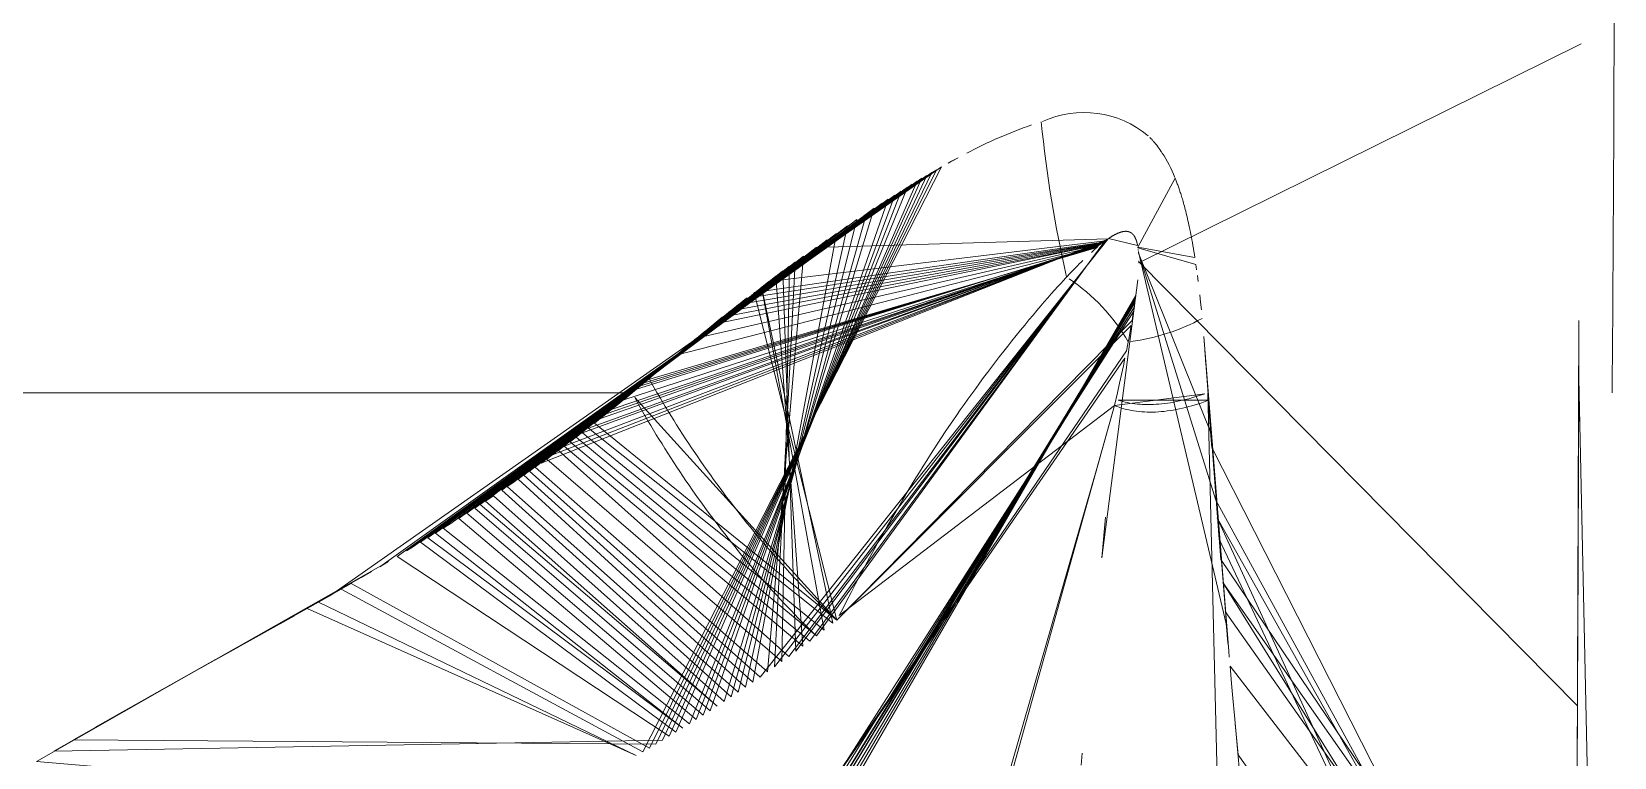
# Model space of a CAD drawing. Header units: millimetres. Extents: x 521 to 148073, y -17811 to 32040.
# Drawn here: x 66169.13 to 66204.74, y 20259.83 to 20276.17 of the extents above; entities that cross this region are included whole.
import ezdxf

# ---------------------------------------------------------------- set-up
doc = ezdxf.new("R2010")
doc.units = ezdxf.units.MM
doc.layers.add('Datové rozvody', color=6, linetype='Continuous')
doc.layers.add('PDF_Geometrie', color=7, linetype='Continuous', true_color=0xbdbdbd)

# ---------------------------------------------------------------- blocks, each defined once
blk = doc.blocks.new('projektor')
at = {"layer": 'PDF_Geometrie', "lineweight": 13}
for points in [[(86280.643, 15269.213), (86282.985, 15269.202), (86277.281, 15269.223), (86293.525, 15269.579)], [(86274.731, 15259.592), (86274.753, 15259.592), (86269.958, 15269.28)], [(86293.053, 15268.443), (86293.02, 15268.439), (86281.759, 15261.432), (86292.779, 15269.166), (86281.252, 15261.388), (86276.661, 15261.04), (86280.804, 15261.35), (86293.263, 15267.222), (86280.343, 15261.313), (86293.053, 15268.443), (86279.949, 15261.281), (86274.526, 15259.587)], [(86274.711, 15259.592), (86274.731, 15259.592), (86284.46, 15269.195), (86276.648, 15269.226)], [(86284.46, 15269.195), (86285.896, 15269.187), (86276.017, 15269.229)], [(86285.899, 15261.799), (86284.666, 15261.688), (86284.29, 15261.654), (86283.972, 15261.626), (86283.781, 15261.609), (86283.586, 15261.591), (86293.075, 15268.907)], [(86292.796, 15268.827), (86282.389, 15261.486)], [(86293.02, 15268.439), (86292.988, 15268.436), (86292.753, 15269.164), (86293.228, 15267.219), (86285.533, 15261.766), (86284.853, 15261.705)], [(86278.457, 15261.167), (86278.798, 15261.192), (86293.087, 15268.446), (86293.299, 15267.224)], [(86285.896, 15265.146), (86285.896, 15264.867), (86285.898, 15263.543), (86287.215, 15267.52), (86287.215, 15266.813), (86287.216, 15264.724), (86285.895, 15266.213), (86285.89, 15259.469), (86285.895, 15266.341), (86287.217, 15261.337), (86277.598, 15261.107)], [(86283.261, 15261.563), (86283.392, 15261.574), (86283.261, 15261.563), (86276.368, 15261.016), (86283.129, 15261.551), (86282.997, 15261.539), (86282.797, 15261.521), (86282.662, 15261.51), (86274.513, 15259.586)], [(86278.113, 15261.143), (86278.457, 15261.167), (86274.541, 15259.588)], [(86276.661, 15261.04), (86276.979, 15261.064)], [(86277.765, 15261.118), (86278.113, 15261.143)], [(86274.414, 15259.575), (86274.425, 15259.576), (86274.788, 15260.843)], [(86274.788, 15260.843), (86274.906, 15260.86)], [(86275.03, 15260.876), (86275.162, 15260.893)], [(86275.452, 15260.927), (86275.613, 15260.944)], [(86275.613, 15260.944), (86275.785, 15260.963)], [(86272.055, 15259.881), (86272.067, 15259.892), (86272.077, 15259.902)], [(86274.452, 15259.58), (86274.463, 15259.581)], [(86274.487, 15259.583), (86274.499, 15259.584)], [(86280.325, 15258.868), (86281.214, 15258.788), (86275.127, 15259.571)], [(86289.18, 15251.496), (86289.403, 15251.468), (86275.472, 15259.531)], [(86288.961, 15251.526), (86289.18, 15251.496), (86275.522, 15259.524)], [(86288.961, 15251.526), (86275.576, 15259.517), (86288.74, 15251.556), (86275.63, 15259.509), (86288.523, 15251.587), (86275.717, 15259.497), (86288.307, 15251.618)], [(86288.092, 15251.651), (86275.81, 15259.483), (86275.908, 15259.466), (86276.015, 15259.448), (86282.583, 15252.986), (86276.129, 15259.429), (86276.252, 15259.406), (86276.386, 15259.382), (86276.53, 15259.353), (86276.68, 15259.324), (86287.879, 15251.683), (86276.841, 15259.291), (86277.013, 15259.256), (86277.197, 15259.216), (86277.392, 15259.174), (86277.601, 15259.128), (86277.878, 15259.064), (86290.112, 15255.644)], [(86287.821, 15256.212), (86279.257, 15258.672)], [(86279.257, 15258.672), (86277.878, 15259.064), (86282.479, 15253.038), (86282.317, 15253.119), (86282.15, 15253.203), (86281.973, 15253.294), (86281.785, 15253.391), (86281.593, 15253.494), (86281.402, 15253.596), (86281.215, 15253.697), (86281.032, 15253.799), (86280.853, 15253.899), (86280.68, 15253.997), (86280.513, 15254.092), (86280.351, 15254.186), (86280.142, 15254.309), (86279.94, 15254.428), (86279.744, 15254.545), (86279.522, 15254.68), (86279.34, 15254.791), (86279.21, 15254.871), (86279.083, 15254.952), (86278.955, 15255.032), (86278.83, 15255.113), (86278.705, 15255.194), (86278.582, 15255.275), (86278.459, 15255.358), (86278.336, 15255.439), (86278.215, 15255.521), (86278.095, 15255.605), (86277.975, 15255.687), (86277.857, 15255.772), (86277.738, 15255.855), (86277.62, 15255.939), (86277.503, 15256.025), (86277.386, 15256.11), (86277.269, 15256.197), (86277.153, 15256.283), (86277.037, 15256.371), (86276.921, 15256.459), (86276.805, 15256.548), (86276.691, 15256.637), (86276.576, 15256.728), (86276.46, 15256.818), (86276.346, 15256.911), (86276.231, 15257.004), (86276.116, 15257.097), (86276.004, 15257.19), (86275.898, 15257.279), (86275.796, 15257.365), (86275.699, 15257.447), (86275.608, 15257.526), (86275.519, 15257.604), (86275.434, 15257.679), (86275.352, 15257.751), (86275.275, 15257.82), (86275.204, 15257.884), (86275.145, 15257.939), (86275.085, 15257.994), (86275.047, 15258.03), (86274.998, 15258.077), (86274.951, 15258.121), (86274.905, 15258.166), (86274.861, 15258.209), (86274.818, 15258.251), (86274.778, 15258.291), (86274.739, 15258.33), (86274.701, 15258.369)], [(86274.525, 15258.556), (86274.505, 15258.577), (86274.486, 15258.599), (86274.468, 15258.619), (86274.45, 15258.639), (86274.433, 15258.66), (86274.416, 15258.679), (86277.318, 15248.837), (86276.777, 15249.469), (86274.4, 15258.698), (86277.381, 15248.763), (86276.567, 15249.719), (86277.449, 15248.683), (86274.384, 15258.718), (86276.406, 15249.912), (86277.522, 15248.597), (86274.368, 15258.736), (86277.753, 15248.319), (86276.251, 15250.102), (86277.857, 15248.193), (86276.096, 15250.291), (86274.353, 15258.754), (86275.947, 15250.477), (86277.961, 15248.066), (86274.339, 15258.773), (86275.803, 15250.657), (86278.063, 15247.938), (86274.325, 15258.79), (86275.664, 15250.833), (86278.166, 15247.809), (86274.312, 15258.807), (86275.53, 15251.005), (86278.269, 15247.678), (86282.583, 15252.986), (86275.403, 15251.172), (86274.299, 15258.824), (86278.372, 15247.546), (86282.65, 15252.899), (86275.278, 15251.334), (86282.8, 15252.705), (86278.475, 15247.413), (86274.286, 15258.841), (86282.926, 15252.538), (86278.575, 15247.281), (86275.159, 15251.493), (86274.274, 15258.858), (86283.038, 15252.39), (86278.674, 15247.148), (86275.043, 15251.65), (86283.15, 15252.24), (86278.771, 15247.018), (86274.262, 15258.873), (86283.263, 15252.087), (86274.931, 15251.802), (86278.867, 15246.889), (86283.376, 15251.934), (86274.251, 15258.89), (86278.96, 15246.761), (86274.828, 15251.945), (86283.489, 15251.778), (86279.052, 15246.634), (86274.739, 15252.072), (86283.601, 15251.621), (86274.239, 15258.905), (86279.142, 15246.508), (86274.611, 15252.253), (86283.714, 15251.464), (86279.231, 15246.382), (86274.417, 15252.53), (86274.229, 15258.92), (86283.827, 15251.304), (86279.318, 15246.257), (86274.25, 15252.771), (86279.405, 15246.134), (86283.938, 15251.144), (86274.108, 15252.977), (86279.49, 15246.011), (86284.047, 15250.984), (86273.945, 15253.218), (86279.573, 15245.889), (86279.656, 15245.768), (86284.155, 15250.827), (86273.807, 15253.424), (86279.737, 15245.647), (86284.26, 15250.671), (86273.67, 15253.63)], [(86285.493, 15258.357), (86285.761, 15258.329)], [(86272.776, 15255.06), (86272.714, 15255.167), (86285.382, 15248.88), (86281.777, 15242.35), (86284.654, 15237.229), (86281.901, 15242.135), (86285.465, 15248.737), (86272.652, 15255.276), (86282.046, 15241.882), (86284.295, 15237.863), (86282.187, 15241.635), (86285.547, 15248.594), (86282.325, 15241.391)], [(86279.974, 15245.292), (86279.857, 15245.469), (86284.363, 15250.517), (86273.557, 15253.801), (86279.974, 15245.292), (86284.464, 15250.363), (86280.051, 15245.175), (86273.445, 15253.974), (86280.127, 15245.058), (86284.564, 15250.21), (86273.356, 15254.111), (86280.24, 15244.883), (86284.661, 15250.059), (86273.269, 15254.25), (86280.351, 15244.71), (86284.757, 15249.908), (86273.181, 15254.389), (86280.46, 15244.537), (86280.567, 15244.366), (86284.851, 15249.759), (86273.095, 15254.529), (86280.673, 15244.197), (86284.944, 15249.61), (86280.776, 15244.033), (86273.029, 15254.634), (86280.874, 15243.871), (86285.035, 15249.462), (86272.966, 15254.74), (86280.971, 15243.714), (86281.063, 15243.561), (86272.902, 15254.846), (86285.124, 15249.315), (86281.183, 15243.362), (86272.839, 15254.953), (86285.212, 15249.17), (86285.454, 15235.847), (86281.298, 15243.168), (86281.41, 15242.98), (86272.776, 15255.06), (86285.298, 15249.024), (86285.203, 15236.275), (86281.518, 15242.796), (86281.65, 15242.57), (86284.934, 15236.741)], [(86277.288, 15248.873), (86277.389, 15248.93), (86277.491, 15248.988), (86277.593, 15249.047), (86277.695, 15249.106), (86277.797, 15249.166), (86277.899, 15249.227), (86278, 15249.289), (86278.101, 15249.351), (86278.203, 15249.414), (86278.304, 15249.477), (86278.405, 15249.541), (86278.505, 15249.606), (86278.606, 15249.671), (86278.706, 15249.737), (86278.806, 15249.804), (86278.905, 15249.872), (86279.005, 15249.939), (86279.104, 15250.007), (86279.203, 15250.076), (86279.301, 15250.145), (86279.399, 15250.215), (86279.497, 15250.286), (86279.595, 15250.357), (86279.692, 15250.428), (86279.789, 15250.5), (86279.885, 15250.572), (86279.98, 15250.646), (86280.076, 15250.719), (86280.171, 15250.792), (86280.266, 15250.866), (86280.359, 15250.942), (86280.453, 15251.016), (86280.546, 15251.091), (86280.638, 15251.168), (86280.731, 15251.244), (86280.822, 15251.32), (86280.912, 15251.396), (86281.002, 15251.474), (86281.092, 15251.551), (86281.18, 15251.629), (86281.269, 15251.708), (86281.357, 15251.786), (86281.444, 15251.864), (86281.53, 15251.944), (86281.615, 15252.022), (86281.701, 15252.101), (86281.784, 15252.182), (86281.868, 15252.261), (86281.95, 15252.341), (86282.032, 15252.421), (86282.114, 15252.501), (86282.194, 15252.583), (86282.273, 15252.663), (86282.352, 15252.743), (86282.429, 15252.825), (86282.507, 15252.905), (86282.583, 15252.986), (86277.701, 15248.559), (86277.804, 15248.616), (86277.906, 15248.673), (86278.009, 15248.731), (86278.111, 15248.79), (86278.214, 15248.85), (86278.316, 15248.91), (86278.418, 15248.971), (86278.519, 15249.032), (86278.621, 15249.094), (86278.722, 15249.157), (86278.824, 15249.221), (86278.924, 15249.285), (86279.026, 15249.35), (86279.126, 15249.415), (86279.226, 15249.48), (86279.327, 15249.547), (86279.426, 15249.613), (86279.526, 15249.681), (86279.625, 15249.748), (86279.724, 15249.818), (86279.822, 15249.886), (86279.92, 15249.956), (86280.017, 15250.026), (86280.115, 15250.096), (86280.212, 15250.168), (86280.308, 15250.239), (86280.405, 15250.311), (86280.5, 15250.383), (86280.594, 15250.455), (86280.689, 15250.529), (86280.783, 15250.602), (86280.877, 15250.676), (86280.97, 15250.75), (86281.062, 15250.826), (86281.154, 15250.9), (86281.245, 15250.975), (86281.336, 15251.052), (86281.425, 15251.128), (86281.515, 15251.204), (86281.603, 15251.28), (86281.692, 15251.358), (86281.779, 15251.435), (86281.866, 15251.512), (86281.952, 15251.59), (86282.037, 15251.668), (86282.122, 15251.746), (86282.206, 15251.825), (86282.289, 15251.903), (86282.372, 15251.982), (86282.454, 15252.061), (86282.534, 15252.14), (86282.615, 15252.219), (86282.694, 15252.299), (86282.772, 15252.379), (86282.85, 15252.458), (86282.926, 15252.538)], [(86287.879, 15248.791), (86287.784, 15248.945), (86287.688, 15249.102), (86287.588, 15249.26), (86287.487, 15249.422), (86287.383, 15249.586), (86287.277, 15249.753), (86287.167, 15249.922), (86287.056, 15250.093), (86286.942, 15250.267), (86285.678, 15235.465), (86283.519, 15239.251), (86283.092, 15240.02), (86283.455, 15239.367), (86283.156, 15239.906), (86283.22, 15239.791)], [(86277.318, 15248.837), (86277.019, 15249.185)], [(86277.598, 15191.845), (86277.598, 15248.503)], [(86284.295, 15237.863), (86283.801, 15238.746), (86282.483, 15241.111), (86282.659, 15240.796)]]:
    blk.add_lwpolyline(points, dxfattribs=at)
for points in [[(86277.765, 15261.118), (86277.792, 15261.045), (86277.817, 15260.973), (86277.841, 15260.901), (86277.863, 15260.829), (86277.884, 15260.758), (86277.904, 15260.688), (86277.922, 15260.619), (86277.938, 15260.55), (86277.953, 15260.482), (86277.967, 15260.413), (86277.979, 15260.347), (86277.99, 15260.28), (86277.999, 15260.215), (86278.007, 15260.15), (86278.013, 15260.086), (86278.018, 15260.023), (86278.022, 15259.96), (86278.024, 15259.898), (86278.024, 15259.837), (86278.023, 15259.777), (86278.021, 15259.717), (86278.017, 15259.658), (86278.011, 15259.6), (86278.005, 15259.543), (86277.996, 15259.487), (86277.987, 15259.431), (86277.975, 15259.376), (86277.963, 15259.322), (86277.949, 15259.269), (86277.934, 15259.216), (86277.916, 15259.165), (86277.898, 15259.114), (86277.878, 15259.064), (86277.623, 15261.036), (86277.648, 15260.965), (86277.67, 15260.895), (86277.692, 15260.824), (86277.712, 15260.755), (86277.731, 15260.687), (86277.748, 15260.619), (86277.765, 15260.551), (86277.779, 15260.485), (86277.793, 15260.418), (86277.805, 15260.352), (86277.817, 15260.288), (86277.826, 15260.224), (86277.834, 15260.16), (86277.842, 15260.097), (86277.848, 15260.035), (86277.852, 15259.974), (86277.855, 15259.913), (86277.857, 15259.853), (86277.857, 15259.794), (86277.857, 15259.736), (86277.855, 15259.678), (86277.852, 15259.621), (86277.848, 15259.565), (86277.842, 15259.509), (86277.834, 15259.455), (86277.826, 15259.401), (86277.816, 15259.348), (86277.805, 15259.295), (86277.792, 15259.245), (86277.779, 15259.194), (86277.764, 15259.144)], [(86272.901, 15260.391), (86272.92, 15260.398), (86272.939, 15260.406), (86272.959, 15260.413), (86272.98, 15260.421), (86273, 15260.429), (86273.021, 15260.437), (86273.043, 15260.445), (86273.065, 15260.453), (86273.088, 15260.461), (86273.112, 15260.469), (86273.135, 15260.477), (86273.159, 15260.486), (86273.185, 15260.494), (86273.211, 15260.503), (86273.237, 15260.511), (86273.264, 15260.52), (86273.292, 15260.528), (86273.321, 15260.537), (86273.351, 15260.547), (86273.382, 15260.556), (86273.413, 15260.565), (86273.445, 15260.574), (86273.479, 15260.583), (86273.514, 15260.592), (86273.549, 15260.602), (86273.586, 15260.612), (86273.624, 15260.621), (86273.663, 15260.631), (86273.703, 15260.641), (86273.745, 15260.65), (86273.788, 15260.661), (86273.833, 15260.671), (86273.878, 15260.682), (86273.926, 15260.692), (86273.976, 15260.702), (86274.027, 15260.712), (86274.08, 15260.724), (86274.135, 15260.735), (86274.192, 15260.745), (86274.251, 15260.756), (86274.311, 15260.767), (86274.373, 15260.778), (86274.436, 15260.789), (86274.502, 15260.799), (86274.57, 15260.81), (86274.64, 15260.821), (86274.414, 15259.575)], [(86272.011, 15259.839), (86272.022, 15259.85), (86272.033, 15259.86), (86272.044, 15259.871)], [(86274.261, 15259.54), (86274.265, 15259.541), (86274.267, 15259.542), (86274.27, 15259.543), (86274.274, 15259.544), (86274.277, 15259.545), (86274.281, 15259.546), (86274.284, 15259.547), (86274.286, 15259.548), (86274.29, 15259.549), (86274.293, 15259.55), (86274.297, 15259.55), (86274.3, 15259.551), (86274.304, 15259.552), (86274.307, 15259.553), (86274.312, 15259.554), (86274.315, 15259.555), (86274.318, 15259.556), (86274.322, 15259.557), (86274.326, 15259.558), (86274.33, 15259.559), (86274.334, 15259.56), (86274.338, 15259.561), (86274.342, 15259.561), (86274.346, 15259.562), (86274.35, 15259.563), (86274.354, 15259.564), (86274.358, 15259.565), (86274.363, 15259.566), (86274.367, 15259.567), (86274.376, 15259.568), (86274.224, 15258.928), (86274.219, 15258.935), (86274.214, 15258.942), (86274.208, 15258.95), (86274.204, 15258.958), (86274.199, 15258.965), (86274.194, 15258.972), (86274.19, 15258.979), (86274.185, 15258.986), (86274.181, 15258.992), (86274.177, 15258.999), (86274.173, 15259.006), (86274.168, 15259.013), (86274.165, 15259.02), (86274.161, 15259.026), (86274.158, 15259.033), (86274.154, 15259.039), (86274.15, 15259.046), (86274.146, 15259.052), (86274.143, 15259.058), (86274.139, 15259.064), (86274.136, 15259.071), (86274.133, 15259.077), (86274.13, 15259.083), (86274.127, 15259.089), (86274.124, 15259.095), (86274.121, 15259.101), (86274.118, 15259.107), (86274.115, 15259.113), (86274.112, 15259.118), (86274.11, 15259.124), (86274.107, 15259.131), (86274.105, 15259.136), (86274.103, 15259.142), (86274.101, 15259.147), (86274.098, 15259.152), (86274.096, 15259.158), (86274.094, 15259.163), (86274.091, 15259.168), (86274.09, 15259.174), (86274.088, 15259.179), (86274.086, 15259.185), (86274.085, 15259.19), (86274.083, 15259.195), (86274.082, 15259.2), (86274.08, 15259.205), (86274.078, 15259.21), (86274.077, 15259.215), (86274.076, 15259.22), (86274.075, 15259.224), (86274.073, 15259.229), (86274.072, 15259.234), (86274.072, 15259.238), (86274.07, 15259.244), (86274.069, 15259.248), (86274.068, 15259.252), (86274.068, 15259.257), (86274.068, 15259.261), (86274.067, 15259.265), (86274.066, 15259.269), (86274.066, 15259.273), (86274.065, 15259.277), (86274.065, 15259.281), (86274.064, 15259.284), (86274.064, 15259.288), (86274.064, 15259.292), (86274.063, 15259.295), (86274.063, 15259.299), (86274.063, 15259.303), (86274.063, 15259.307), (86274.063, 15259.31), (86274.063, 15259.313), (86274.063, 15259.317), (86274.063, 15259.32), (86274.063, 15259.323), (86274.064, 15259.326), (86274.064, 15259.329), (86274.064, 15259.332), (86274.065, 15259.335), (86274.065, 15259.338), (86274.066, 15259.341), (86274.066, 15259.344), (86274.067, 15259.347), (86274.067, 15259.35), (86274.068, 15259.352), (86274.068, 15259.355), (86274.068, 15259.358), (86274.069, 15259.36), (86274.069, 15259.364), (86274.07, 15259.367), (86274.071, 15259.369), (86274.072, 15259.372), (86274.072, 15259.374), (86274.073, 15259.377), (86274.074, 15259.379), (86274.075, 15259.382), (86274.076, 15259.384), (86274.077, 15259.386), (86274.077, 15259.388), (86274.078, 15259.391), (86274.079, 15259.393), (86274.08, 15259.395), (86274.081, 15259.397), (86274.082, 15259.4), (86274.082, 15259.402), (86274.084, 15259.404), (86274.085, 15259.406), (86274.086, 15259.408), (86274.087, 15259.41), (86274.088, 15259.412), (86274.089, 15259.414), (86274.091, 15259.416), (86274.091, 15259.418), (86274.092, 15259.421), (86274.094, 15259.423), (86274.095, 15259.425), (86274.097, 15259.427), (86274.098, 15259.428), (86274.099, 15259.43), (86274.1, 15259.432), (86274.102, 15259.434), (86274.103, 15259.436), (86274.104, 15259.437), (86274.106, 15259.439), (86274.107, 15259.441), (86274.108, 15259.443), (86274.11, 15259.444), (86274.111, 15259.446), (86274.112, 15259.448), (86274.114, 15259.449), (86274.116, 15259.451), (86274.117, 15259.453), (86274.118, 15259.454), (86274.12, 15259.456), (86274.121, 15259.457), (86274.123, 15259.459), (86274.125, 15259.46), (86274.127, 15259.462), (86274.128, 15259.463), (86274.129, 15259.465), (86274.131, 15259.466), (86274.133, 15259.468), (86274.134, 15259.469), (86274.136, 15259.471), (86274.138, 15259.472), (86274.14, 15259.474), (86274.142, 15259.475), (86274.143, 15259.477), (86274.145, 15259.478), (86274.147, 15259.48), (86274.148, 15259.482), (86274.15, 15259.483), (86274.152, 15259.484), (86274.155, 15259.486), (86274.156, 15259.487), (86274.158, 15259.489), (86274.16, 15259.49), (86274.162, 15259.491), (86274.164, 15259.492), (86274.166, 15259.494), (86274.168, 15259.495), (86274.17, 15259.496), (86274.172, 15259.498), (86274.173, 15259.499), (86274.176, 15259.5), (86274.178, 15259.501), (86274.18, 15259.503), (86274.182, 15259.504), (86274.185, 15259.505), (86274.187, 15259.506), (86274.189, 15259.507), (86274.191, 15259.509), (86274.194, 15259.51), (86274.196, 15259.511), (86274.198, 15259.512), (86274.2, 15259.513), (86274.203, 15259.515), (86274.205, 15259.516), (86274.208, 15259.517), (86274.21, 15259.518), (86274.212, 15259.519), (86274.215, 15259.52), (86274.217, 15259.521), (86274.22, 15259.523), (86274.223, 15259.524), (86274.225, 15259.525), (86274.228, 15259.526), (86274.23, 15259.527), (86274.233, 15259.528), (86274.235, 15259.529), (86274.239, 15259.53), (86274.241, 15259.531), (86274.244, 15259.532), (86274.247, 15259.533), (86274.25, 15259.534), (86274.253, 15259.535), (86274.255, 15259.537), (86274.259, 15259.539)], [(86272.57, 15255.422), (86272.529, 15255.495), (86272.49, 15255.569), (86272.45, 15255.642)], [(86283.801, 15238.746), (86283.736, 15238.863), (86282.877, 15240.406), (86283.67, 15238.98), (86282.963, 15240.252), (86283.627, 15239.058), (86283.006, 15240.175), (86283.584, 15239.135)]]:
    blk.add_lwpolyline(points, close=True, dxfattribs=at)
for centre, radius, start, end in [((86265.786, 13857.802), 1412.202, 89.520749, 90.051657), ((86271.899, 15258.801), 4.62, 7.7102, 28.1596), ((86274.087, 15257.385), 3.231, 111.8831, 122.5491), ((86273.584, 15258.209), 2.266, 123.3863, 131.3202), ((86273.634, 15258.397), 2.174, 139.8603, 204.8185), ((86278.616, 15255.705), 4.235, 120.2658, 146.0727), ((86268.917, 15284.933), 27.612, 275.7176, 282.8617), ((86281.106, 15260.488), 9.917, 199.0743, 208.0205)]:
    blk.add_arc(centre, radius, start, end, dxfattribs=at)

msp = doc.modelspace()

# ---------------------------------------------------------------- block references
at = {"layer": 'Datové rozvody', "xscale": 1.027900945623324, "yscale": 1.027900945623324, "zscale": 1.027900945623324, "rotation": 270.0000000000001}
msp.add_blockref('projektor', (50508.686, 108952.866), dxfattribs=at)

doc.saveas('drawing.dxf')
